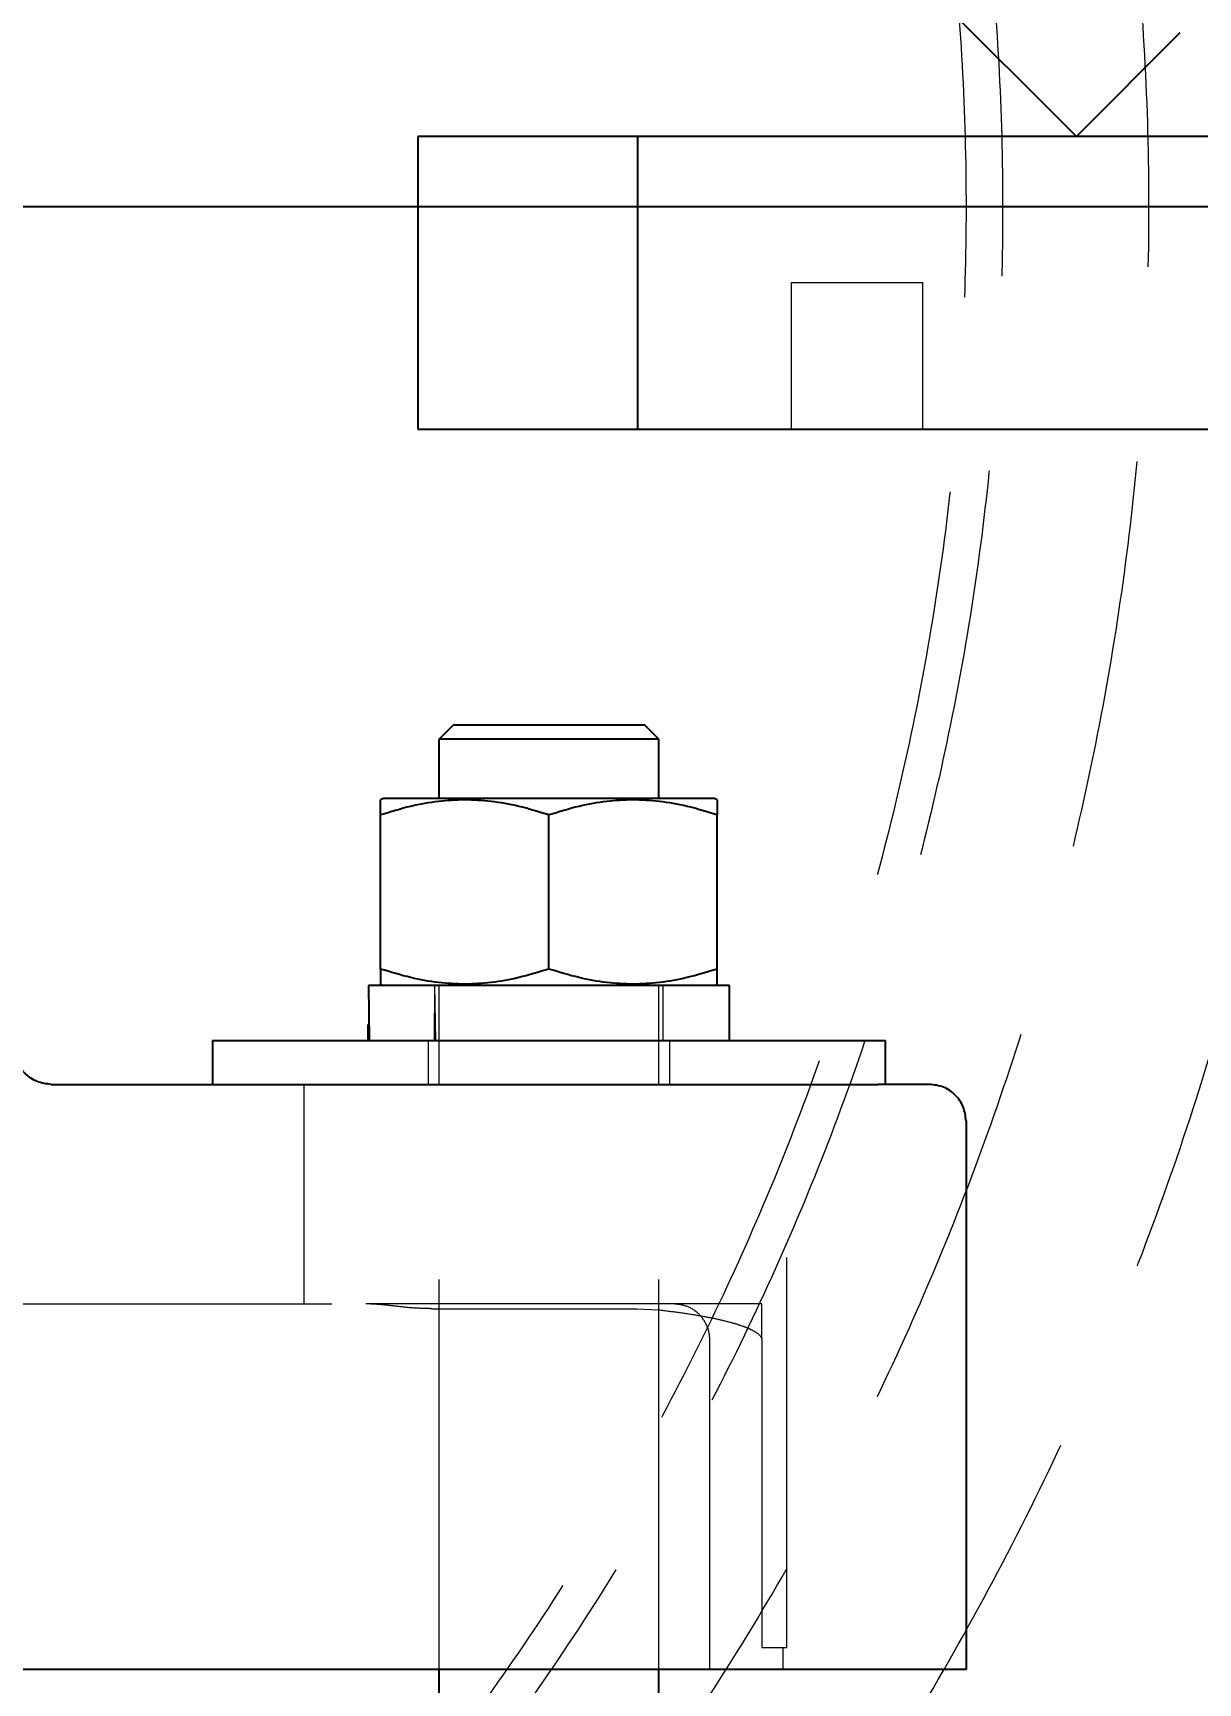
# Model space of a CAD drawing. Header units: millimetres. Extents: x 861 to 27901, y 673 to 17923.
# Drawn here: x 11031.6 to 11157.8, y 5681.2 to 5860 of the extents above; entities that cross this region are included whole.
import ezdxf

# ---------------------------------------------------------------- set-up
doc = ezdxf.new("R2010")
doc.units = ezdxf.units.MM
doc.header["$LTSCALE"] = 33.3
doc.linetypes.add('HIDDEN', pattern=[1.905, 1.27, -0.635])
doc.layers.add('CAPA_1', color=7, linetype='Continuous')
doc.styles.add('SLDTEXTSTYLE0', font='TXT', dxfattribs={"width": 0.75})
doc.dimstyles.new('SLDDIMSTYLE0', dxfattribs={"dimtxt": 66.6, "dimasz": 66.6, "dimexe": 0, "dimexo": 0.0625, "dimgap": 16.65, "dimtad": 2, "dimdec": 0, "dimlfac": 1.261261, "dimrnd": 1e-09, "dimzin": 12, "dimdsep": 46, "dimtxsty": 'SLDTEXTSTYLE0', "dimsah": 1, "dimcen": 0.09, "dimadec": 0, "dimazin": 3, "dimtfac": 1, "dimtdec": 0, "dimtofl": 0, "dimtmove": 0, "dimatfit": 3, "dimfxl": 1, "dimfrac": 2, "dimtolj": 1, "dimtzin": 12, "dimarcsym": 0})

# ---------------------------------------------------------------- blocks, each defined once
blk = doc.blocks.new('_D_12')
at = {"layer": 'CAPA_1', "transparency": 16777216}
for p, q in [((10897.43, 5841.2), (14430.99, 5841.2)), ((14397.69, 5841.2), (14397.69, 5357.98)), ((14240.18, 5357.98), (14430.99, 5357.98))]:
    blk.add_line(p, q, dxfattribs=at)
for points in [[(14397.69, 5841.2), (14387.44, 5774.6), (14407.94, 5774.6)], [(14397.69, 5357.98), (14407.94, 5424.58), (14387.44, 5424.58)]]:
    blk.add_solid(points, dxfattribs=at)
at = {"layer": 'CAPA_1', "transparency": 16777216, "insert": (14311.84, 5525.78), "char_height": 66.6, "attachment_point": 1, "rotation": 90, "style": 'SLDTEXTSTYLE0'}
blk.add_mtext('609', dxfattribs=at)
blk = doc.blocks.new('_D_13')
at = {"layer": 'CAPA_1', "transparency": 16777216}
for p, q in [((9823.17, 6912.25), (14695.32, 6912.25)), ((14662.02, 6912.25), (14662.02, 5357.98)), ((14240.18, 5357.98), (14695.32, 5357.98))]:
    blk.add_line(p, q, dxfattribs=at)
for points in [[(14662.02, 6912.25), (14651.77, 6845.65), (14672.27, 6845.65)], [(14662.02, 5357.98), (14672.27, 5424.58), (14651.77, 5424.58)]]:
    blk.add_solid(points, dxfattribs=at)
at = {"layer": 'CAPA_1', "transparency": 16777216, "insert": (14576.17, 6036.69), "char_height": 66.6, "attachment_point": 1, "rotation": 90, "style": 'SLDTEXTSTYLE0'}
blk.add_mtext('1960', dxfattribs=at)

msp = doc.modelspace()

# ---------------------------------------------------------------- linework, layer by layer
at = {"color": 7, "linetype": 'Continuous', "lineweight": 25}
for p, q in [((11144.6, 5848.8), (10966.04, 6027.36)), ((11155.81, 5860.02), (11144.6, 5848.8)), ((11286.64, 5848.8), (11073.24, 5848.8)), ((11073.24, 5848.8), (11073.24, 5817.09)), ((11097.03, 5848.8), (11097.03, 5817.09)), ((11073.24, 5817.09), (11255.6, 5817.09)), ((11075.55, 5783.49), (11077.06, 5784.99)), ((11097.84, 5784.99), (11077.06, 5784.99)), ((11099.34, 5783.49), (11097.84, 5784.99)), ((11075.55, 5777.06), (11075.55, 5783.49)), ((11099.34, 5783.49), (11075.55, 5783.49)), ((11099.34, 5777.06), (11099.34, 5783.49)), ((11069.51, 5777.06), (11069.21, 5776.89)), ((11105.69, 5776.89), (11105.39, 5777.06)), ((11069.21, 5758.56), (11069.21, 5775.26)), ((11087.45, 5758.56), (11087.45, 5775.26)), ((11105.68, 5758.56), (11105.68, 5775.26)), ((11069.21, 5756.93), (11069.51, 5756.76)), ((11105.44, 5756.79), (11105.68, 5756.93)), ((11067.89, 5756.79), (11067.96, 5750.82)), ((11107.01, 5750.82), (11107.01, 5756.79)), ((11067.88, 5752.56), (11067.88, 5750.82)), ((11067.88, 5750.82), (11067.88, 5752.56)), ((11050.98, 5750.82), (11050.98, 5746.06)), ((11123.92, 5746.06), (11123.92, 5750.82)), ((11033.53, 5746.06), (11062.04, 5746.06)), ((11112.86, 5746.06), (11123.13, 5746.06)), ((11132.64, 5742.09), (11132.64, 5682.63)), ((11123.13, 5682.63), (10587.15, 5682.63)), ((11075.55, 5674.37), (11075.55, 5682.63)), ((11099.34, 5674.37), (11099.34, 5682.63))]:
    msp.add_line(p, q, dxfattribs=at)
at = {"color": 1, "linetype": 'HIDDEN', "lineweight": 18}
for p, q in [((11127.95, 5832.95), (11113.68, 5832.95)), ((11113.68, 5832.95), (11113.68, 5817.09)), ((11127.95, 5817.09), (11127.95, 5832.95)), ((11069.52, 5756.76), (11069.52, 5756.76)), ((11075.06, 5750.82), (11075.08, 5756.76)), ((11075.19, 5750.82), (11075.08, 5756.76)), ((11075.55, 5682.63), (11075.55, 5756.76)), ((11099.34, 5682.63), (11099.34, 5756.76)), ((11099.84, 5750.82), (11099.84, 5756.76)), ((11075.06, 5752.55), (11075.06, 5750.82)), ((11074.36, 5750.82), (11074.36, 5746.06)), ((11100.53, 5746.06), (11100.53, 5750.82)), ((11060.89, 5746.06), (11060.89, 5722.27)), ((11113.21, 5685.01), (11113.21, 5746.06)), ((11021.64, 5722.27), (11067.61, 5722.27)), ((11099.34, 5722.27), (11074.76, 5722.27)), ((11074.76, 5721.74), (11096.96, 5721.74)), ((11096.96, 5721.74), (11099.34, 5721.62)), ((11110.53, 5718.59), (11110.53, 5722.27)), ((11104.89, 5682.63), (11104.89, 5718.31)), ((11110.53, 5718.31), (11110.53, 5685.01)), ((11112.82, 5682.63), (11112.82, 5685.01))]:
    msp.add_line(p, q, dxfattribs=at)
for points in [[(11121.76, 6013.67), (11118.45, 6018.6), (11111.84, 6028.47), (11100.89, 6042.53), (11089.23, 6056.01), (11076.81, 6068.79), (11063.71, 6080.86), (11049.94, 6092.18), (11035.56, 6102.71), (11020.61, 6112.41), (11005.15, 6121.26), (10989.21, 6129.23), (10972.85, 6136.3), (10956.11, 6142.43), (10939.07, 6147.62), (10921.75, 6151.85), (10904.23, 6155.09), (10886.55, 6157.35), (10868.78, 6158.61), (10850.96, 6158.88), (10833.15, 6158.15), (10815.41, 6156.41), (10797.8, 6153.69), (10780.37, 6149.98), (10763.18, 6145.31), (10746.27, 6139.67), (10729.71, 6133.1), (10713.54, 6125.6), (10697.81, 6117.22), (10682.58, 6107.96), (10667.9, 6097.87), (10653.8, 6086.96), (10640.34, 6075.29), (10627.55, 6062.88), (10615.48, 6049.77), (10604.16, 6036), (10593.63, 6021.62), (10583.93, 6006.68), (10575.08, 5991.21), (10567.11, 5975.27), (10560.04, 5958.91), (10553.91, 5942.18), (10548.72, 5925.13), (10544.5, 5907.81), (10541.25, 5890.29), (10538.99, 5872.61), (10537.73, 5854.84), (10537.46, 5837.02), (10538.2, 5819.21), (10539.93, 5801.48), (10542.65, 5783.86), (10546.36, 5766.43), (10551.03, 5749.24), (10556.67, 5732.33), (10563.24, 5715.77), (10570.75, 5699.6), (10579.09, 5683.85), (10585.37, 5673.77), (10588.52, 5668.74)], [(10622.14, 5690.48), (10619.39, 5694.88), (10613.89, 5703.69), (10606.61, 5717.46), (10600.05, 5731.58), (10594.3, 5746.06), (10589.38, 5760.83), (10585.29, 5775.86), (10582.05, 5791.09), (10579.67, 5806.49), (10578.16, 5821.99), (10577.52, 5837.55), (10577.75, 5853.12), (10578.85, 5868.65), (10580.83, 5884.1), (10583.67, 5899.41), (10587.36, 5914.54), (10591.89, 5929.44), (10597.25, 5944.07), (10603.43, 5958.36), (10610.39, 5972.29), (10618.13, 5985.81), (10626.61, 5998.87), (10635.81, 6011.44), (10645.7, 6023.47), (10656.25, 6034.92), (10667.42, 6045.77), (10679.19, 6055.98), (10691.51, 6065.5), (10704.34, 6074.33), (10717.65, 6082.41), (10731.39, 6089.74), (10745.52, 6096.29), (10760, 6102.04), (10774.77, 6106.96), (10789.8, 6111.05), (10805.03, 6114.29), (10820.42, 6116.67), (10835.92, 6118.18), (10851.48, 6118.82), (10867.06, 6118.59), (10882.59, 6117.49), (10898.04, 6115.51), (10913.35, 6112.68), (10928.48, 6108.98), (10943.38, 6104.45), (10958, 6099.09), (10972.3, 6092.92), (10986.23, 6085.95), (10999.75, 6078.21), (11012.81, 6069.73), (11025.38, 6060.53), (11037.41, 6050.64), (11048.86, 6040.09), (11059.71, 6028.92), (11069.91, 6017.15), (11079.47, 6004.85), (11085.25, 5996.23), (11088.14, 5991.92)], [(10588.52, 5668.74), (10591.82, 5663.8), (10598.44, 5653.93), (10609.39, 5639.87), (10621.05, 5626.4), (10633.47, 5613.61), (10646.57, 5601.54), (10660.34, 5590.22), (10674.72, 5579.7), (10689.67, 5569.99), (10705.13, 5561.14), (10721.07, 5553.17), (10737.43, 5546.1), (10754.16, 5539.97), (10771.21, 5534.78), (10788.53, 5530.56), (10806.05, 5527.31), (10823.73, 5525.05), (10841.5, 5523.79), (10859.32, 5523.52), (10877.13, 5524.26), (10894.86, 5525.99), (10912.48, 5528.71), (10929.91, 5532.42), (10947.1, 5537.1), (10964.01, 5542.73), (10980.57, 5549.31), (10996.74, 5556.8), (11012.47, 5565.18), (11027.7, 5574.44), (11042.38, 5584.54), (11056.48, 5595.44), (11069.94, 5607.11), (11082.73, 5619.53), (11094.8, 5632.64), (11106.12, 5646.4), (11116.65, 5660.78), (11126.35, 5675.73), (11135.2, 5691.19), (11143.17, 5707.13), (11150.24, 5723.49), (11156.37, 5740.23), (11161.56, 5757.28), (11165.78, 5774.59), (11169.03, 5792.11), (11171.29, 5809.79), (11172.55, 5827.56), (11172.82, 5845.38), (11172.08, 5863.19), (11170.35, 5880.93), (11167.63, 5898.54), (11163.92, 5915.97), (11159.24, 5933.16), (11153.61, 5950.07), (11147.04, 5966.64), (11139.53, 5982.8), (11131.19, 5998.55), (11124.9, 6008.63), (11121.76, 6013.67)], [(11110.53, 5722.27), (11109.83, 5722.27), (11108.43, 5722.27), (11105.67, 5722.27), (11102.6, 5722.27), (11100.43, 5722.27), (11099.34, 5722.27)], [(11110.53, 5685.01), (11110.88, 5685.01), (11111.58, 5685.01), (11112.28, 5685.01), (11112.73, 5685.01), (11112.79, 5685.01), (11112.82, 5685.01)], [(11110.53, 5685.01), (11110.94, 5685.01), (11111.75, 5685.01), (11112.58, 5685.01), (11113.12, 5685.01), (11113.18, 5685.01), (11113.21, 5685.01)]]:
    msp.add_open_spline(points, degree=3, dxfattribs=at)
for points, knots in [([(11104.78, 6002.69), (11101.69, 6007.31), (11095.5, 6016.54), (11085.25, 6029.71), (11074.33, 6042.33), (11062.7, 6054.3), (11050.43, 6065.6), (11037.54, 6076.2), (11024.07, 6086.06), (11010.08, 6095.14), (10995.6, 6103.43), (10980.67, 6110.89), (10965.35, 6117.51), (10949.69, 6123.25), (10933.72, 6128.11), (10917.51, 6132.07), (10901.1, 6135.11), (10884.55, 6137.22), (10867.91, 6138.4), (10851.22, 6138.65), (10834.55, 6137.97), (10817.94, 6136.34), (10801.45, 6133.79), (10785.13, 6130.32), (10769.03, 6125.94), (10753.2, 6120.67), (10737.69, 6114.51), (10722.55, 6107.5), (10707.83, 6099.64), (10693.57, 6090.98), (10679.82, 6081.53), (10666.62, 6071.32), (10654.01, 6060.38), (10642.04, 6048.76), (10630.74, 6036.49), (10620.14, 6023.6), (10610.28, 6010.13), (10601.2, 5996.14), (10592.91, 5981.66), (10585.45, 5966.73), (10578.83, 5951.41), (10573.09, 5935.75), (10568.23, 5919.78), (10564.28, 5903.57), (10561.23, 5887.17), (10559.14, 5870.61), (10557.94, 5854.85), (10557.9, 5844.61), (10557.88, 5839.92)], [0, 0, 0, 0, 0.021814, 0.043628, 0.065442, 0.087256, 0.109071, 0.130885, 0.152699, 0.174513, 0.196327, 0.218141, 0.239955, 0.261769, 0.283583, 0.305397, 0.327212, 0.349026, 0.37084, 0.392654, 0.414468, 0.436282, 0.458096, 0.47991, 0.501724, 0.523538, 0.545353, 0.567167, 0.588981, 0.610795, 0.632609, 0.654423, 0.676237, 0.698051, 0.719865, 0.74168, 0.763494, 0.785308, 0.807122, 0.828936, 0.85075, 0.872564, 0.894378, 0.916192, 0.938006, 0.959821, 0.981635, 1, 1, 1, 1]), ([(10747.26, 5564.21), (10751.7, 5562.52), (10761.35, 5558.86), (10776.56, 5554.31), (10792.77, 5550.33), (10809.18, 5547.3), (10825.73, 5545.18), (10842.37, 5544), (10859.06, 5543.75), (10875.73, 5544.44), (10892.33, 5546.06), (10908.83, 5548.61), (10925.15, 5552.08), (10941.25, 5556.46), (10957.08, 5561.73), (10972.59, 5567.89), (10987.73, 5574.91), (11002.45, 5582.76), (11016.71, 5591.43), (11030.46, 5600.88), (11043.66, 5611.09), (11056.27, 5622.02), (11068.24, 5633.64), (11079.54, 5645.92), (11090.14, 5658.8), (11100, 5672.27), (11109.08, 5686.26), (11117.37, 5700.75), (11124.83, 5715.67), (11131.45, 5730.99), (11137.19, 5746.66), (11142.05, 5762.62), (11146, 5778.83), (11149.04, 5795.24), (11151.16, 5811.79), (11152.34, 5828.43), (11152.59, 5845.12), (11151.9, 5861.79), (11150.28, 5878.4), (11147.73, 5894.89), (11144.26, 5911.21), (11139.88, 5927.31), (11134.61, 5943.14), (11128.45, 5958.65), (11121.43, 5973.78), (11113.62, 5988.53), (11107.73, 5997.97), (11104.78, 6002.69)], [0, 0, 0, 0, 0.019062, 0.041356, 0.06365, 0.085944, 0.108238, 0.130532, 0.152826, 0.17512, 0.197414, 0.219708, 0.242002, 0.264296, 0.286591, 0.308885, 0.331179, 0.353473, 0.375767, 0.398061, 0.420355, 0.442649, 0.464943, 0.487237, 0.509531, 0.531825, 0.554119, 0.576413, 0.598707, 0.621001, 0.643295, 0.665589, 0.687883, 0.710177, 0.732471, 0.754765, 0.77706, 0.799354, 0.821648, 0.843942, 0.866236, 0.88853, 0.910824, 0.933118, 0.955412, 0.977706, 1, 1, 1, 1]), ([(11091.47, 5994.07), (11094.26, 5989.61), (11099.83, 5980.68), (11107.22, 5966.71), (11113.88, 5952.39), (11119.7, 5937.7), (11124.7, 5922.72), (11128.84, 5907.47), (11132.13, 5892.02), (11134.54, 5876.41), (11136.08, 5860.69), (11136.73, 5844.91), (11136.49, 5829.11), (11135.37, 5813.36), (11133.37, 5797.69), (11130.49, 5782.16), (11126.75, 5766.81), (11122.15, 5751.7), (11116.71, 5736.87), (11110.45, 5722.36), (11103.38, 5708.24), (11095.54, 5694.53), (11086.94, 5681.28), (11077.6, 5668.53), (11067.57, 5656.33), (11056.87, 5644.71), (11045.54, 5633.71), (11033.6, 5623.36), (11021.11, 5613.69), (11008.09, 5604.75), (10994.59, 5596.54), (10980.66, 5589.11), (10966.32, 5582.47), (10951.64, 5576.64), (10936.66, 5571.65), (10921.41, 5567.5), (10905.96, 5564.21), (10890.35, 5561.8), (10874.63, 5560.26), (10858.85, 5559.61), (10843.05, 5559.85), (10827.3, 5560.97), (10811.63, 5562.97), (10796.09, 5565.85), (10780.75, 5569.59), (10765.64, 5574.19), (10750.81, 5579.63), (10736.3, 5585.89), (10722.17, 5592.96), (10708.46, 5600.8), (10695.22, 5609.4), (10682.47, 5618.74), (10670.27, 5628.77), (10658.65, 5639.47), (10647.65, 5650.8), (10637.3, 5662.74), (10627.63, 5675.23), (10618.68, 5688.25), (10610.48, 5701.75), (10603.05, 5715.68), (10596.41, 5730.02), (10590.58, 5744.7), (10585.58, 5759.69), (10581.44, 5774.93), (10578.15, 5790.38), (10575.75, 5805.99), (10574.19, 5821.38), (10573.89, 5831.58), (10573.74, 5836.51)], [0, 0, 0, 0, 0.015166, 0.030332, 0.045498, 0.060663, 0.075829, 0.090995, 0.106161, 0.121327, 0.136493, 0.151659, 0.166825, 0.18199, 0.197156, 0.212322, 0.227488, 0.242654, 0.25782, 0.272986, 0.288151, 0.303317, 0.318483, 0.333649, 0.348815, 0.363981, 0.379147, 0.394312, 0.409478, 0.424644, 0.43981, 0.454976, 0.470142, 0.485308, 0.500474, 0.515639, 0.530805, 0.545971, 0.561137, 0.576303, 0.591469, 0.606635, 0.6218, 0.636966, 0.652132, 0.667298, 0.682464, 0.69763, 0.712796, 0.727961, 0.743127, 0.758293, 0.773459, 0.788625, 0.803791, 0.818957, 0.834123, 0.849288, 0.864454, 0.87962, 0.894786, 0.909952, 0.925118, 0.940284, 0.955449, 0.970615, 0.985781, 1, 1, 1, 1]), ([(11088.14, 5991.92), (11090.89, 5987.52), (11096.39, 5978.71), (11103.67, 5964.94), (11110.23, 5950.82), (11115.97, 5936.34), (11120.9, 5921.57), (11124.99, 5906.54), (11128.23, 5891.31), (11130.61, 5875.92), (11132.12, 5860.42), (11132.76, 5844.86), (11132.53, 5829.28), (11131.42, 5813.75), (11129.45, 5798.3), (11126.61, 5782.99), (11122.92, 5767.86), (11118.39, 5752.96), (11113.03, 5738.34), (11106.85, 5724.04), (11099.89, 5710.11), (11092.15, 5696.59), (11083.67, 5683.53), (11074.47, 5670.96), (11064.58, 5658.93), (11054.03, 5647.48), (11042.86, 5636.63), (11031.09, 5626.43), (11018.77, 5616.9), (11005.94, 5608.08), (10992.63, 5599.99), (10978.89, 5592.66), (10964.76, 5586.11), (10950.28, 5580.37), (10935.51, 5575.44), (10920.48, 5571.35), (10905.25, 5568.11), (10889.86, 5565.73), (10874.36, 5564.22), (10858.79, 5563.58), (10843.22, 5563.81), (10827.69, 5564.92), (10812.24, 5566.89), (10796.92, 5569.72), (10781.8, 5573.43), (10767.21, 5577.81), (10757.82, 5581.38), (10753.28, 5583.1)], [0, 0, 0, 0, 0.022255, 0.044509, 0.066764, 0.089018, 0.111273, 0.133527, 0.155782, 0.178037, 0.200291, 0.222546, 0.2448, 0.267055, 0.289309, 0.311564, 0.333819, 0.356073, 0.378328, 0.400582, 0.422837, 0.445091, 0.467346, 0.489601, 0.511855, 0.53411, 0.556364, 0.578619, 0.600873, 0.623128, 0.645383, 0.667637, 0.689892, 0.712146, 0.734401, 0.756655, 0.77891, 0.801165, 0.823419, 0.845674, 0.867928, 0.890183, 0.912438, 0.934692, 0.956947, 0.979201, 1, 1, 1, 1]), ([(11069.21, 5775.26), (11069.21, 5775.59), (11069.21, 5776.22), (11069.21, 5776.78), (11069.21, 5776.85), (11069.21, 5776.89)], [0, 0, 0, 0, 0.363192, 0.691008, 1, 1, 1, 1]), ([(11069.21, 5758.56), (11069.21, 5758.23), (11069.21, 5757.6), (11069.21, 5757.04), (11069.21, 5756.97), (11069.21, 5756.93)], [0, 0, 0, 0, 0.36475, 0.691497, 1, 1, 1, 1]), ([(11069.21, 5757.34), (11069.21, 5757.25), (11069.21, 5756.98), (11069.21, 5756.95), (11069.21, 5756.93)], [0, 0, 0, 0, 0.320619, 1, 1, 1, 1]), ([(11105.68, 5758.56), (11105.68, 5758.21), (11105.68, 5757.69), (11105.68, 5757.43), (11105.68, 5757.34)], [0, 0, 0, 0, 0.668257, 1, 1, 1, 1]), ([(11099.83, 5756.76), (11099.79, 5756.76), (11099.7, 5756.76), (11099, 5756.76), (11097.89, 5756.76), (11096.4, 5756.76), (11094.57, 5756.76), (11092.48, 5756.76), (11090.21, 5756.76), (11087.83, 5756.76), (11085.44, 5756.76), (11083.12, 5756.76), (11080.96, 5756.76), (11079.04, 5756.76), (11077.44, 5756.76), (11076.21, 5756.76), (11075.36, 5756.76), (11075.17, 5756.76), (11075.08, 5756.76)], [0, 0, 0, 0, 0.062363, 0.124872, 0.187381, 0.24989, 0.312399, 0.374909, 0.437418, 0.499927, 0.562436, 0.624945, 0.687454, 0.749963, 0.812473, 0.874982, 0.937491, 1, 1, 1, 1]), ([(11123.82, 5746.06), (11123.85, 5746.06), (11123.9, 5746.06), (11123.55, 5746.06), (11123.4, 5746.06)], [0, 0, 0, 0, 0.586793, 1, 1, 1, 1]), ([(11074.76, 5721.74), (11074.15, 5721.76), (11072.9, 5721.78), (11071.25, 5721.96), (11069.83, 5722.13), (11068.67, 5722.24), (11067.96, 5722.26), (11067.61, 5722.27)], [0, 0, 0, 0, 0.24464, 0.497797, 0.671715, 0.842697, 1, 1, 1, 1]), ([(11074.76, 5722.27), (11074.01, 5722.27), (11072.5, 5722.27), (11070.32, 5722.27), (11068.76, 5722.27), (11068.01, 5722.27), (11067.89, 5722.27)], [0, 0, 0, 0, 0.313057, 0.626114, 0.939171, 1, 1, 1, 1]), ([(11099.34, 5721.62), (11100.05, 5721.53), (11101.45, 5721.37), (11103.51, 5721.05), (11105.39, 5720.7), (11106.9, 5720.34), (11108.04, 5720.01), (11108.85, 5719.72), (11109.56, 5719.39), (11110.07, 5719.08), (11110.39, 5718.75), (11110.49, 5718.54), (11110.53, 5718.41), (11110.53, 5718.34), (11110.53, 5718.31)], [0, 0, 0, 0, 0.155993, 0.310786, 0.466719, 0.604592, 0.701406, 0.783671, 0.851068, 0.933858, 0.967649, 0.985544, 0.993028, 1, 1, 1, 1]), ([(11104.89, 5718.31), (11104.87, 5718.57), (11104.84, 5719.11), (11104.52, 5720.12), (11103.77, 5721.21), (11102.48, 5722.09), (11101.44, 5722.21), (11100.93, 5722.27)], [0, 0, 0, 0, 0.121653, 0.249837, 0.499043, 0.75016, 1, 1, 1, 1])]:
    msp.add_open_spline(points, degree=3, knots=knots, dxfattribs=at)
at = {"color": 7, "linetype": 'Continuous', "lineweight": 25}
for points, knots in [([(11087.45, 5775.26), (11086.36, 5775.59), (11084.3, 5776.23), (11081.25, 5776.76), (11078.33, 5776.95), (11075.41, 5776.76), (11072.36, 5776.23), (11070.29, 5775.59), (11069.21, 5775.26)], [0, 0, 0, 0, 0.181596, 0.3455039, 0.5, 0.6544793, 0.8183941, 1, 1, 1, 1]), ([(11069.21, 5775.26), (11069.21, 5775.59), (11069.21, 5776.22), (11069.21, 5776.78), (11069.21, 5776.85), (11069.21, 5776.89)], [0, 0, 0, 0, 0.363192, 0.691008, 1, 1, 1, 1]), ([(11105.68, 5775.26), (11104.6, 5775.59), (11102.54, 5776.23), (11099.48, 5776.76), (11096.56, 5776.95), (11093.65, 5776.76), (11090.59, 5776.23), (11088.53, 5775.59), (11087.45, 5775.26)], [0, 0, 0, 0, 0.181596, 0.345504, 0.5, 0.654479, 0.818394, 1, 1, 1, 1]), ([(11105.68, 5776.89), (11105.68, 5776.85), (11105.68, 5776.78), (11105.68, 5776.22), (11105.68, 5775.59), (11105.68, 5775.26)], [0, 0, 0, 0, 0.308959, 0.636788, 1, 1, 1, 1]), ([(11087.45, 5758.56), (11086.36, 5758.23), (11084.3, 5757.59), (11081.24, 5757.06), (11078.33, 5756.87), (11075.42, 5757.06), (11072.36, 5757.59), (11070.3, 5758.23), (11069.21, 5758.56)], [0, 0, 0, 0, 0.182375, 0.345748, 0.5, 0.65425, 0.817624, 1, 1, 1, 1]), ([(11069.21, 5758.56), (11069.21, 5758.23), (11069.21, 5757.6), (11069.21, 5757.04), (11069.21, 5756.97), (11069.21, 5756.93)], [0, 0, 0, 0, 0.36475, 0.691497, 1, 1, 1, 1]), ([(11105.68, 5758.56), (11104.59, 5758.23), (11102.53, 5757.59), (11099.48, 5757.06), (11096.56, 5756.87), (11093.65, 5757.06), (11090.6, 5757.59), (11088.53, 5758.23), (11087.45, 5758.56)], [0, 0, 0, 0, 0.182375, 0.345748, 0.5, 0.65425, 0.817624, 1, 1, 1, 1]), ([(11105.68, 5756.93), (11105.68, 5756.97), (11105.68, 5757.04), (11105.68, 5757.6), (11105.68, 5758.23), (11105.68, 5758.56)], [0, 0, 0, 0, 0.308501, 0.635247, 1, 1, 1, 1]), ([(11060.89, 5746.06), (11060.93, 5746.06), (11061, 5746.06), (11061.53, 5746.06), (11061.76, 5746.06)], [0, 0, 0, 0, 0.564944, 1, 1, 1, 1])]:
    msp.add_open_spline(points, degree=3, knots=knots, dxfattribs=at)
for points in [[(11087.45, 5777.06), (11086.27, 5777.06), (11083.92, 5777.06), (11080.54, 5777.06), (11077.42, 5777.06), (11074.68, 5777.06), (11072.43, 5777.06), (11070.78, 5777.06), (11069.71, 5777.06), (11069.58, 5777.06), (11069.51, 5777.06)], [(11105.39, 5777.06), (11105.32, 5777.06), (11105.18, 5777.06), (11104.12, 5777.06), (11102.46, 5777.06), (11100.21, 5777.06), (11097.48, 5777.06), (11094.36, 5777.06), (11090.97, 5777.06), (11088.62, 5777.06), (11087.45, 5777.06)], [(11107.01, 5756.79), (11106.94, 5756.79), (11106.8, 5756.79), (11105.67, 5756.79), (11103.9, 5756.79), (11101.5, 5756.79), (11098.58, 5756.79), (11095.24, 5756.79), (11091.61, 5756.79), (11087.82, 5756.79), (11084.02, 5756.79), (11080.35, 5756.79), (11076.94, 5756.79), (11073.93, 5756.79), (11071.42, 5756.79), (11069.53, 5756.79), (11068.25, 5756.79), (11068.01, 5756.79), (11067.89, 5756.79)], [(11033.53, 5746.06), (11033.01, 5746.12), (11031.97, 5746.24), (11030.66, 5747.15), (11029.75, 5748.46), (11029.63, 5749.5), (11029.57, 5750.02)], [(11050.98, 5750.82), (11051.04, 5750.82), (11051.16, 5750.82), (11052.12, 5750.82), (11053.65, 5750.82), (11055.77, 5750.82), (11058.43, 5750.82), (11061.58, 5750.82), (11065.18, 5750.82), (11069.16, 5750.82), (11073.45, 5750.82), (11077.98, 5750.82), (11082.67, 5750.82), (11085.86, 5750.82), (11087.45, 5750.82)], [(11087.45, 5750.82), (11089.04, 5750.82), (11092.22, 5750.82), (11096.91, 5750.82), (11101.44, 5750.82), (11105.73, 5750.82), (11109.71, 5750.82), (11113.31, 5750.82), (11116.46, 5750.82), (11119.12, 5750.82), (11121.24, 5750.82), (11122.77, 5750.82), (11123.74, 5750.82), (11123.86, 5750.82), (11123.92, 5750.82)], [(11062.04, 5746.06), (11062.9, 5746.06), (11064.63, 5746.06), (11067.49, 5746.06), (11070.52, 5746.06), (11073.72, 5746.06), (11077.04, 5746.06), (11080.45, 5746.06), (11083.93, 5746.06), (11086.28, 5746.06), (11087.45, 5746.06)], [(11087.45, 5746.06), (11088.62, 5746.06), (11090.96, 5746.06), (11094.44, 5746.06), (11097.86, 5746.06), (11101.18, 5746.06), (11104.37, 5746.06), (11107.4, 5746.06), (11110.27, 5746.06), (11111.99, 5746.06), (11112.86, 5746.06)], [(11128.68, 5746.06), (11128.59, 5746.06), (11128.42, 5746.06), (11127.14, 5746.06), (11125.31, 5746.06), (11123.85, 5746.06), (11123.13, 5746.06)], [(11132.64, 5742.09), (11132.58, 5742.61), (11132.46, 5743.65), (11131.54, 5744.96), (11130.23, 5745.88), (11129.19, 5746), (11128.68, 5746.06)], [(11132.64, 5682.63), (11132.6, 5682.63), (11132.53, 5682.63), (11131.97, 5682.63), (11131.09, 5682.63), (11129.9, 5682.63), (11128.45, 5682.63), (11126.79, 5682.63), (11124.99, 5682.63), (11123.75, 5682.63), (11123.13, 5682.63)]]:
    msp.add_open_spline(points, degree=3, dxfattribs=at)

# ---------------------------------------------------------------- dimensions: what is measured, and where the dimension line sits
at = {"layer": 'CAPA_1'}
for base, p1, picture, middle in [((14662.02, 5357.98), (9780.88, 6912.25), '_D_13', (14662.02, 6135.11)), ((14397.69, 5357.98), (10855.14, 5841.2), '_D_12', (14397.69, 5599.59))]:
    dim = msp.add_linear_dim(base=base, p1=p1, p2=(14197.89, 5357.98), angle=90, dimstyle='SLDDIMSTYLE0', dxfattribs=at)
    dim.commit()
    dim.dimension.update_dxf_attribs({"geometry": picture, "text_midpoint": middle, "dimtype": 160})

doc.saveas('drawing.dxf')
